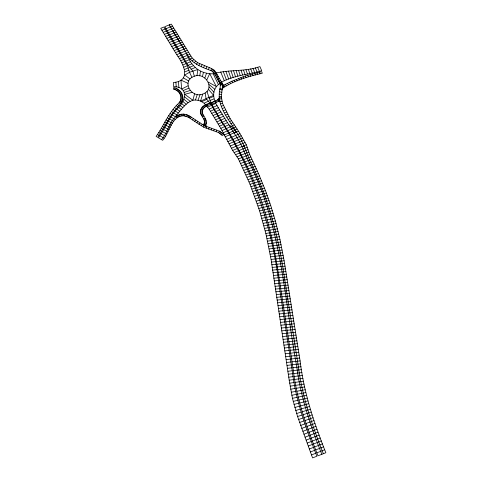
<?xml version="1.0" encoding="UTF-8"?>
<svg xmlns="http://www.w3.org/2000/svg" width="482" height="482" viewBox="0 0 482 482"><rect width="100%" height="100%" fill="white"/><g stroke="black" fill="none" stroke-linecap="round" stroke-linejoin="round"><path stroke-width="0.72" d="M183.461 114.095L186.299 114.577L188.968 115.668L204.374 125.651L219.334 131.104L221.726 132.664L223.666 134.695L222.178 135.581L218.539 132.568L203.585 127.121L188.082 117.084L183.455 115.764L183.461 114.095C170.056 114.12 169.128 131.761 161.5 139.623M207.049 91.339C212.345 111.595 227.612 127.381 236.548 146.088C244.019 159.542 250.857 173.369 256.394 187.733C268.685 218.256 275.156 250.676 279.849 283.121L293.375 370.61C296.713 400.223 307.377 428.185 317.951 455.809L325.862 452.731C313.969 423.166 303.913 392.691 300.105 360.922L284.139 260.756L279.958 239.385L275.397 221.003L270.757 205.615L265.462 190.583L258.479 173.508L249.718 154.541L246.32 144.763L238.632 131.315L230.143 118.596L222.509 103.353L221.383 96.707L222.069 89.953L222.666 88.212L222.829 84.898L222.148 83.067L215.828 72.264L214.08 70.143L211.688 68.589L197.56 62.654L192.161 57.985L171.279 24.1L164.79 26.685L188.107 65.353L192.951 71.209L194.33 76.228C180.889 80.831 191.396 98.587 202.753 94.104C216.063 89.441 205.621 71.86 194.33 76.228M206.109 128.212L206.718 126.67L205.796 125.561C207.766 120.862 204.229 117.048 202.38 113.071C201.271 104.636 213.875 104.678 218.364 101.274L221.865 101.154M321.819 454.303C310.727 426.166 300.684 397.373 296.84 367.224C284.434 299.659 281.741 227.962 250.538 165.266C245.669 156.204 242.699 146.269 237.036 137.617C229.842 126.326 222.564 115.059 215.791 103.455C203.922 76.403 245.555 76.295 261.708 70.661L259.888 66.588C244.784 72.047 228.426 69.221 213.189 73.818C205.856 73.987 198.373 71.36 193.583 65.63C189.125 61.642 188.125 55.978 185.239 51.134M201.181 125.808L202.133 124.428L203.079 124.519L204.151 123.826C206.194 118.458 198.295 114.927 200.795 109.396C203.591 101.949 215.978 103.961 219.123 97.78L221.431 97.816M183.455 115.764C170.947 116.301 169.845 132.773 162.651 140.31L158.439 137.786C165.145 128.598 169.182 117.698 176.743 109.095C185.721 102.208 189.492 86.838 173.598 86.615L173.321 82.561C191.872 80.94 183.612 63.829 176.701 54.671L160.741 28.293L163.892 27.04L187.402 65.648L189.516 72.282L191.957 77.319M323.356 453.707C312.276 425.714 302.292 397.041 298.43 367.037L284.76 279.909C278.951 238.56 268.54 197.524 249.628 160.108C245.862 150.354 242.41 140.503 236.337 131.845C229.299 120.295 218.557 108.426 219.244 94.111C218.84 90.447 221.636 86.157 219.497 82.747C216.786 78.885 215.442 73.836 211.658 70.866C201.97 67.263 190.938 63.497 186.48 53.177M182.726 99.214C183.672 93.616 178.924 88.507 173.61 87.561L173.315 89.152C180.605 89.983 183.895 100.142 177.406 104.401C168.23 113.613 163.561 125.953 156.138 136.406L157.747 137.37L171.604 114.511L181.292 102.726L182.726 99.214L180.913 98.864M184.51 115.873L184.714 114.228M196.987 75.74L197.783 69.468L189.516 72.282L184.727 75.011L190.022 78.946M199.741 75.897L200.494 71.131M202.416 76.674L203.44 72.396M194.601 93.683L192.89 100.244C185.004 102.991 180.569 110.776 175.255 116.722L172.321 114.939M185.841 116.168L186.299 114.577M202.753 94.104L200.518 101.093L204.175 103.232L209.134 109.113L220.804 128.363L232.655 150.45L238.415 158.927L250.038 184.293L259.605 210.869L265.829 233.457L271.089 259.424L289.188 380.165L292.454 398.319L297.563 416.52L312.577 457.9L316.867 456.231C306.263 428.51 295.593 400.452 292.255 370.742L279.186 285.947C272.342 227.161 253.122 169.869 220.551 120.271L210.23 103.238L206.091 98.641L205.133 92.99M192.173 92.315L184.775 94.315L192.89 100.244L195.445 99.997L197.301 94.466M213.689 130.809L214.219 129.236M216.201 131.664L216.731 130.092M211.17 129.959L211.706 128.387M208.658 129.104L209.194 127.531M174.442 89.441L174.966 87.917M204.82 78.03L206.543 73.228M195.445 99.997L198.03 100.286L200.084 94.611M203.079 124.519L204.519 125.302L203.585 127.121M208.459 69.456L209.236 67.607M206.055 68.51L206.838 66.661M201.247 66.618L202.036 64.769M203.651 67.564L204.434 65.715M186.847 116.505L187.498 114.987M206.802 79.861L209.706 73.613L216.322 86.603L208.224 82.061M210.773 70.378L211.688 68.589M175.587 89.887L176.34 88.447M198.771 65.588L199.717 63.811M218.539 132.568L219.334 131.104M188.082 117.084L188.968 115.668M176.641 90.441L177.599 89.11M196.361 64.299L197.56 62.654M219.587 133.165L220.575 131.821M211.658 70.866L212.893 69.251M196.752 122.868L197.789 121.548M198.939 124.338L199.97 123.012M194.571 121.398L195.608 120.078M192.39 119.934L193.433 118.614M189.04 117.674L190.083 116.361M190.209 118.464L191.252 117.144M222.666 88.212C234.318 80.38 248.688 76.463 262.329 73.21L261.684 71.698L245.344 75.975L231.896 81.217L223.811 85.103L222.829 84.898M177.611 91.11L178.768 89.911M220.551 133.875L221.726 132.664M194.119 62.762L195.559 61.286M212.526 71.523L214.08 70.143M221.419 134.683L222.762 133.628M192.101 61.009L193.752 59.72M178.509 91.905L179.84 90.863M234.535 133.213L236.337 131.845L238.632 131.315M213.219 72.234L215.02 71.119M190.324 59.069L192.161 57.985M179.25 92.737L180.726 91.863M235.12 130.056L237.078 129.031M232.282 125.868L234.24 124.85M233.698 127.965L235.656 126.935M202.35 116.885L203.892 116.078M230.866 123.784L232.818 122.759M188.004 85.808L181.606 89.074L180.949 80.084L187.974 83.338M204.175 103.232L208.628 101.021M229.444 121.663L231.426 120.687M215.635 119.771L219.256 118.132M219.931 117.825L223.546 116.192M216.93 121.916L220.551 120.271M221.232 119.97L224.841 118.331M218.226 124.061L221.847 122.416M222.527 122.109L226.142 120.476M219.515 126.212L223.148 124.567M223.823 124.26L227.438 122.621M214.339 117.626L217.96 115.993M218.635 115.692L222.244 114.065M220.804 128.363L224.437 126.718M225.118 126.411L228.739 124.778L231.306 126.368L236.337 131.845L230.01 134.647M222.009 130.556L225.733 128.881M226.413 128.574L231.306 126.368M211.761 113.354L215.376 111.734M216.05 111.426L219.659 109.812M213.05 115.487L216.665 113.86M217.346 113.559L220.949 111.932M223.202 132.755L227.016 131.044M227.703 130.736L233.101 128.314M210.477 111.215L214.086 109.601M214.761 109.3L218.37 107.691M224.226 135.032L228.299 133.213M228.986 132.905L234.891 130.273M207.652 107.076L211.514 105.359M212.188 105.058L215.791 103.455M209.134 109.113L212.797 107.48M213.472 107.179L217.081 105.57M225.034 136.858L229.324 134.954M206.025 105.1L210.23 103.238M210.911 102.937L214.635 101.286M201.729 101.63L206.941 99.328M209.068 98.394L213.562 96.412M226.498 139.491L230.854 137.575M231.535 137.274L239.958 133.562M227.745 141.672L232.113 139.762M232.8 139.461L241.247 135.779M188.823 56.966L190.824 56.105M228.986 143.853L233.372 141.961M234.059 141.666L242.53 138.009M179.882 93.665L181.491 92.978M228.1 119.47L230.143 118.596M230.227 146.04L234.62 144.166M235.306 143.871L243.802 140.244M184.961 71.872L189.113 70.113M191.005 69.312L195.379 67.462M183.799 67.167L187.402 65.648M188.107 65.353L191.957 63.732M184.51 69.462L188.39 67.823M189.432 67.384L193.583 65.63M231.45 148.239L235.855 146.383M236.548 146.088L245.067 142.497M181.672 62.883L184.937 61.515M185.612 61.232L189.209 59.732M182.847 64.974L186.185 63.576M186.859 63.293L190.504 61.762M203.711 118.915L205.332 118.235M180.425 60.828L183.69 59.461M184.365 59.184L187.962 57.683M177.942 56.719L181.208 55.364M181.883 55.081L188.492 52.339M179.177 58.774L182.449 57.412M183.124 57.129L189.733 54.382M183.22 90.538L188.757 88.236M232.655 150.45L237.078 148.607M237.771 148.317L246.32 144.763M175.46 52.622L178.671 51.297M179.461 50.971L186.016 48.272M176.701 54.671L179.937 53.327M180.672 53.026L187.251 50.303M219.497 82.747L221.515 81.91M174.225 50.58L177.406 49.272M178.25 48.923L184.775 46.242M217.49 79.337L219.509 78.506M218.72 81.422L220.738 80.59M171.761 46.501L174.912 45.212M175.81 44.844L182.304 42.187M172.99 48.537L176.147 47.248M177.045 46.874L183.54 44.211M215.038 75.162L217.057 74.342M216.261 77.247L218.28 76.421M234.119 152.547L238.289 150.842M238.988 150.553L247.212 147.185M170.526 44.465L173.683 43.181M174.58 42.814L181.075 40.169M213.815 73.083L215.828 72.264M168.073 40.404L171.224 39.126M172.122 38.765L178.617 36.132M169.296 42.434L172.448 41.157M173.351 40.789L179.84 38.15M165.621 36.361L168.772 35.09M169.67 34.728L176.159 32.113M166.844 38.379L169.995 37.108M170.893 36.746L177.388 34.12M235.565 154.668L239.488 153.083M240.187 152.8L248.061 149.625M164.398 34.336L167.549 33.071M168.447 32.71L174.936 30.101M161.958 30.306L165.109 29.047M166.007 28.691L172.496 26.1M163.181 32.318L166.332 31.059M167.23 30.697L173.719 28.101M236.993 156.789L240.675 155.337M241.374 155.059L248.899 152.077M310.486 451.947L314.686 450.296M315.77 449.869L323.579 446.802M309.402 448.977L313.595 447.338M314.674 446.91L322.476 443.856M311.541 454.924L315.782 453.261M316.861 452.833L324.717 449.748M307.233 443.066L311.42 441.44M312.499 441.018L320.289 437.987M308.317 446.019L312.505 444.386M313.583 443.964L321.38 440.916M238.415 158.927L241.837 157.602M242.548 157.325L249.718 154.541M306.148 440.12L310.33 438.5M311.408 438.078L319.192 435.059M305.064 437.18L309.251 435.565M310.324 435.15L318.108 432.137M303.961 434.252L308.167 432.631M309.245 432.221L317.054 429.221M209.76 100.521L213.869 98.949M201.572 115.722L203.217 115.09M239.554 161.181L242.964 159.885M302.853 431.318L307.094 429.709M308.173 429.299L316.011 426.323M243.729 159.59L250.797 156.951M240.675 163.446L244.067 162.181M244.898 161.874L251.827 159.289M301.762 428.377L306.034 426.787M307.112 426.383L314.987 423.449M226.877 117.234L228.974 116.457M241.783 165.724L245.157 164.489M246.055 164.163L252.978 161.633M300.678 425.431L304.986 423.859M306.07 423.467L313.987 420.587M224.642 112.818L226.745 112.065M225.757 115.017L227.859 114.264M223.534 110.619L225.636 109.866M242.874 168.007L246.23 166.802M247.188 166.465L254.11 163.982M222.425 108.426L224.522 107.673M299.617 422.467L303.961 420.937M305.046 420.551L313.011 417.743M243.946 170.303L247.32 169.122M248.278 168.784L255.231 166.35M221.31 106.221L223.419 105.498M245.001 172.61L248.387 171.447M249.357 171.116L256.328 168.724M298.575 419.497L302.961 418.008M304.046 417.635L312.065 414.912M246.043 174.924L249.441 173.785M250.411 173.46L257.412 171.11M247.067 177.249L250.477 176.135M251.453 175.816L258.479 173.508M297.563 416.52L301.997 415.08M303.082 414.719L311.155 412.092M184.311 92.339L190.179 90.459M248.073 179.587L251.496 178.491M252.472 178.177L259.527 175.918M249.061 181.937L252.502 180.858M253.478 180.551L260.563 178.334M296.587 413.514L301.057 412.134M302.154 411.797L310.281 409.284M250.038 184.293L253.484 183.238M254.472 182.937L261.575 180.762M250.995 186.661L254.454 185.624M255.442 185.329L262.576 183.202M251.935 189.034L255.406 188.022M256.394 187.733L263.552 185.654M295.647 410.501L300.166 409.188M301.262 408.869L309.456 406.495M180.388 94.659L182.094 94.165M220.015 83.675L222.148 83.067M200.988 114.583L202.699 114.095M252.851 191.42L256.34 190.432M257.334 190.149L264.516 188.113M253.761 193.818L257.255 192.854M258.256 192.577L265.462 190.583M254.647 196.228L258.159 195.282M259.159 195.011L266.389 193.065M294.761 407.471L299.316 406.236M300.419 405.94L308.661 403.711M255.52 198.644L259.039 197.716M260.045 197.457L267.299 195.553M256.37 201.072L259.9 200.169M260.913 199.91L268.191 198.06M293.942 404.422L298.515 403.277M299.623 403L307.896 400.934M257.207 203.5L260.75 202.627M261.762 202.374L269.064 200.566M204.163 119.904L205.904 119.488M258.021 205.947L261.575 205.091M262.594 204.85L269.92 203.085M258.822 208.405L262.389 207.567M263.407 207.332L270.757 205.615M293.17 401.373L297.762 400.319M298.87 400.06L307.179 398.15M220.304 103.853L222.509 103.353M259.605 210.869L263.184 210.056M264.202 209.827L271.577 208.158M260.37 213.339L263.955 212.556M264.98 212.327L272.378 210.706M261.111 215.822L264.714 215.056M265.739 214.839L273.161 213.267M292.454 398.319L297.057 397.349M298.171 397.114L306.498 395.361M261.84 218.316L265.455 217.575M266.486 217.364L273.927 215.834M262.551 220.816L266.172 220.099M267.209 219.894L274.674 218.418M220.172 84.109L222.377 83.681M291.815 395.264L296.4 394.378M297.514 394.168L305.835 392.565M263.244 223.323L266.877 222.63M267.914 222.431L275.397 221.003M220.292 85.121L222.654 84.675L222.262 89.068L219.882 88.664M263.919 225.841L267.558 225.172M268.601 224.986L276.108 223.6M264.576 228.372L268.227 227.727M269.269 227.54L276.795 226.209M291.218 392.215L295.779 391.414M296.9 391.215L305.214 389.751M242.054 146.534L244.416 146.13M265.208 230.908L268.872 230.288M269.914 230.107L277.469 228.83M265.829 233.457L269.498 232.854M270.547 232.686L278.12 231.45M180.744 95.689L182.527 95.4M290.664 389.185L295.207 388.444M296.328 388.263L304.618 386.919M266.425 236.011L270.107 235.433M271.161 235.27L278.753 234.089M267.01 238.572L270.697 238.024M271.752 237.867L279.367 236.734M290.146 386.16L294.659 385.486M295.779 385.317L304.058 384.07M267.57 241.145L271.27 240.62M272.33 240.47L279.958 239.385M289.652 383.154L294.141 382.521M295.267 382.365L303.515 381.208M220.274 84.615L222.527 84.308M268.119 243.729L271.824 243.223M272.884 243.079L280.536 242.036M221.961 101.497L219.702 101.792L218.701 98.973L221.485 98.93M289.188 380.165L293.652 379.575M294.773 379.418L302.991 378.334M268.649 246.32L272.366 245.838M273.427 245.7L281.09 244.699M288.742 377.177L293.17 376.623M294.297 376.478L302.485 375.448M269.161 248.923L272.884 248.459M273.951 248.326L281.633 247.362M200.578 113.294L202.38 113.071M269.661 251.532L273.396 251.086M274.463 250.959L282.163 250.031M288.314 374.213L292.713 373.677M293.833 373.544L301.991 372.556M287.893 371.261L292.255 370.742M293.375 370.61L301.497 369.646M287.013 365.404L291.357 364.898M292.472 364.766L300.563 363.826M287.459 368.332L291.803 367.82M292.923 367.688L301.027 366.736M270.149 254.159L273.89 253.725M274.957 253.598L282.675 252.707M286.121 359.578L290.459 359.084M291.574 358.951L299.647 358.024M286.567 362.488L290.905 361.988M292.026 361.855L300.105 360.922M285.242 353.782L289.568 353.294M290.682 353.167L298.738 352.252M285.681 356.68L290.013 356.186M291.128 356.053L299.189 355.132M284.362 348.016L288.676 347.534M289.79 347.408L297.828 346.51M284.802 350.896L289.122 350.408M290.236 350.281L298.28 349.378M270.625 256.786L274.372 256.37M275.445 256.249L283.175 255.388M283.488 342.274L287.796 341.798M288.905 341.678L296.924 340.792M283.922 345.142L288.236 344.66M289.345 344.54L297.376 343.648M282.621 336.557L286.917 336.093M288.019 335.972L296.026 335.104M283.055 339.412L287.356 338.942M288.465 338.822L296.478 337.942M271.089 259.424L274.842 259.021M275.915 258.906L283.663 258.069M281.753 330.869L286.037 330.411M287.145 330.297L295.135 329.441M282.187 333.713L286.477 333.249M287.585 333.128L295.58 332.267M280.892 325.211L285.169 324.76M286.272 324.645L294.243 323.808M281.319 328.037L285.603 327.585M286.706 327.465L294.689 326.621M271.547 262.075L275.306 261.684M276.379 261.569L284.139 260.756M280.03 319.578L284.302 319.138M285.404 319.024L293.357 318.198M280.458 322.392L284.735 321.946M285.838 321.831L293.797 321M271.788 264.751L275.758 264.347M276.837 264.238L284.603 263.449M279.18 313.975L283.44 313.541M284.537 313.427L292.472 312.619M279.608 316.776L283.868 316.337M284.97 316.222L292.911 315.403M278.331 308.396L282.579 307.968M283.675 307.859L291.598 307.064M278.753 311.185L283.012 310.757M284.109 310.643L292.038 309.842M272.029 267.438L276.204 267.022M277.283 266.92L285.061 266.142M277.066 300.075L281.301 299.659M282.392 299.551L290.285 298.78M277.487 302.841L281.729 302.425M282.82 302.316L290.724 301.533M277.909 305.618L282.151 305.19M283.247 305.082L291.158 304.293M272.457 270.113L276.644 269.703M277.722 269.601L285.513 268.842M276.222 294.562L280.452 294.153M281.542 294.05L289.417 293.291M276.644 297.316L280.873 296.906M281.964 296.798L289.851 296.032M272.884 272.794L277.072 272.396M278.15 272.294L285.959 271.547M275.391 289.073L279.608 288.676M280.693 288.573L288.555 287.826M275.806 291.815L280.03 291.411M281.114 291.309L288.989 290.556M273.306 275.487L277.499 275.089M278.584 274.987L286.398 274.252M273.728 278.186L277.927 277.795M279.006 277.692L286.832 276.957M274.144 280.904L278.349 280.512M279.433 280.41L287.266 279.674M274.553 283.615L278.765 283.223M279.849 283.121L287.694 282.386M274.975 286.344L279.186 285.947M280.271 285.844L288.128 285.103M204.44 120.94L206.254 120.795M180.955 96.743L182.78 96.671M200.41 111.975L202.241 112.029M204.525 121.994L206.362 122.127M181.009 97.81L182.847 97.948M219.063 96.508L221.383 96.707M219.774 89.568L222.069 89.953M219.509 91.833L221.81 92.219M219.244 94.111L221.545 94.496M200.482 110.661L202.295 110.993M204.416 123.037L206.23 123.44M180.66 99.895L182.425 100.443M198.03 100.286L200.518 101.093L213.616 95.328L208.387 89.272M200.795 109.396L202.542 109.992M180.256 100.877L181.943 101.624M163.579 124.296L165.278 125.085M166.007 125.422L170.254 127.405M162.446 126.417L164.145 127.218M164.874 127.561L169.122 129.562M167.164 123.272L171.375 125.308M206.182 126.314L202.663 124.549M164.76 122.109L166.441 122.922M161.295 128.459L162.976 129.29M163.699 129.646L167.941 131.749M166.013 119.928L167.67 120.777M168.381 121.145L172.538 123.272M201.343 108.215L202.976 109.059M160.084 130.477L161.747 131.345M162.464 131.719L166.7 133.924M204.519 125.302L206.043 126.127M167.32 117.783L168.959 118.668M169.658 119.048L173.749 121.265M158.819 132.478L160.47 133.375M161.175 133.761L165.404 136.075M168.664 115.662L170.242 116.566M170.965 116.975L175.123 119.361M157.506 134.454L159.132 135.388M159.831 135.785L164.055 138.201M183.341 77.849L188.667 81M179.714 101.792L181.292 102.726M170.062 113.583L171.604 114.511M204.151 123.826L205.838 124.856M203.717 124.254L205.796 125.561M173.731 112.945L176.792 114.879M171.508 111.541L173.038 112.505M173.008 109.535L174.538 110.553M175.195 110.987L178.262 113.023M174.592 107.594L176.099 108.643M176.743 109.095L179.75 111.191M179.027 102.666L180.515 103.726M202.103 107.143L203.573 108.209M176.231 105.697L177.707 106.775M178.34 107.239L181.286 109.396M177.406 104.401L178.858 105.504M179.985 105.431L182.877 107.649M184.612 96.858L190.131 101.286M181.624 103.618L184.504 105.938M208.989 84.464L214.894 89.321M183.997 99.334L187.998 102.666M182.985 101.594L186.191 104.269M203.049 106.227L204.326 107.486M175.593 116.445L176.852 117.735M209.043 86.929L213.966 92.255M176.713 115.68L177.792 117.096M204.175 105.462L205.218 106.877M229.667 82.265L230.649 83.675M227.54 83.344L228.522 84.754M225.425 84.404L226.359 85.838M204.663 105.209L205.603 106.679M171.706 28.902L169.272 24.901M179.063 40.988L172.93 30.908M180.292 43.012L184.004 49.104M169.2 24.925L185.172 51.164M215.635 100.569L216.508 102.057M217.496 99.786L218.364 101.274M211.086 102.485L211.96 103.979M177.936 115.059L178.816 116.572M240.801 77.656L241.651 79.114M223.811 85.103L224.66 86.573M206.525 104.413L207.399 105.913M238.584 78.548L239.427 80.006M236.361 79.434L237.204 80.898M234.132 80.325L234.975 81.789M231.896 81.217L232.746 82.687M243.042 76.777L243.85 78.247M245.344 75.975L246.079 77.475M213.189 73.818L218.213 84.23M215.791 73.36L220.093 82.777M257.611 67.197L259.376 71.294M247.694 75.288L248.351 76.807M179.226 114.589L179.9 116.174M259.364 72.294L260.009 73.806M257.039 72.89L257.683 74.403M254.713 73.487L255.352 75.005M252.381 74.083L253.02 75.602M250.044 74.686L250.682 76.204M255.315 67.775L257.02 71.902M220.726 72.023L224.311 80.783M253.008 68.324L254.647 72.475M218.159 99.485L218.834 101.208M223.226 71.463L226.468 80.042M250.682 68.842L252.249 73.017M223.317 85.103L223.979 86.862M225.847 71.276L228.787 79.289M248.344 69.342L249.839 73.511M228.444 71.107L231.029 78.488M245.983 69.818L247.423 73.975M231.011 70.938L233.306 77.735M243.609 70.282L245.001 74.427M241.066 70.282L242.597 74.915M233.553 70.776L235.596 76.975M238.578 70.456L240.229 75.505M236.072 70.613L237.897 76.21M180.611 114.258L181.063 115.903M181.901 114.107L182.148 115.77M223.033 85.025L223.341 87.405M178.442 81.362L178.894 87.64M175.9 82.163L176.231 86.862"/></g></svg>
